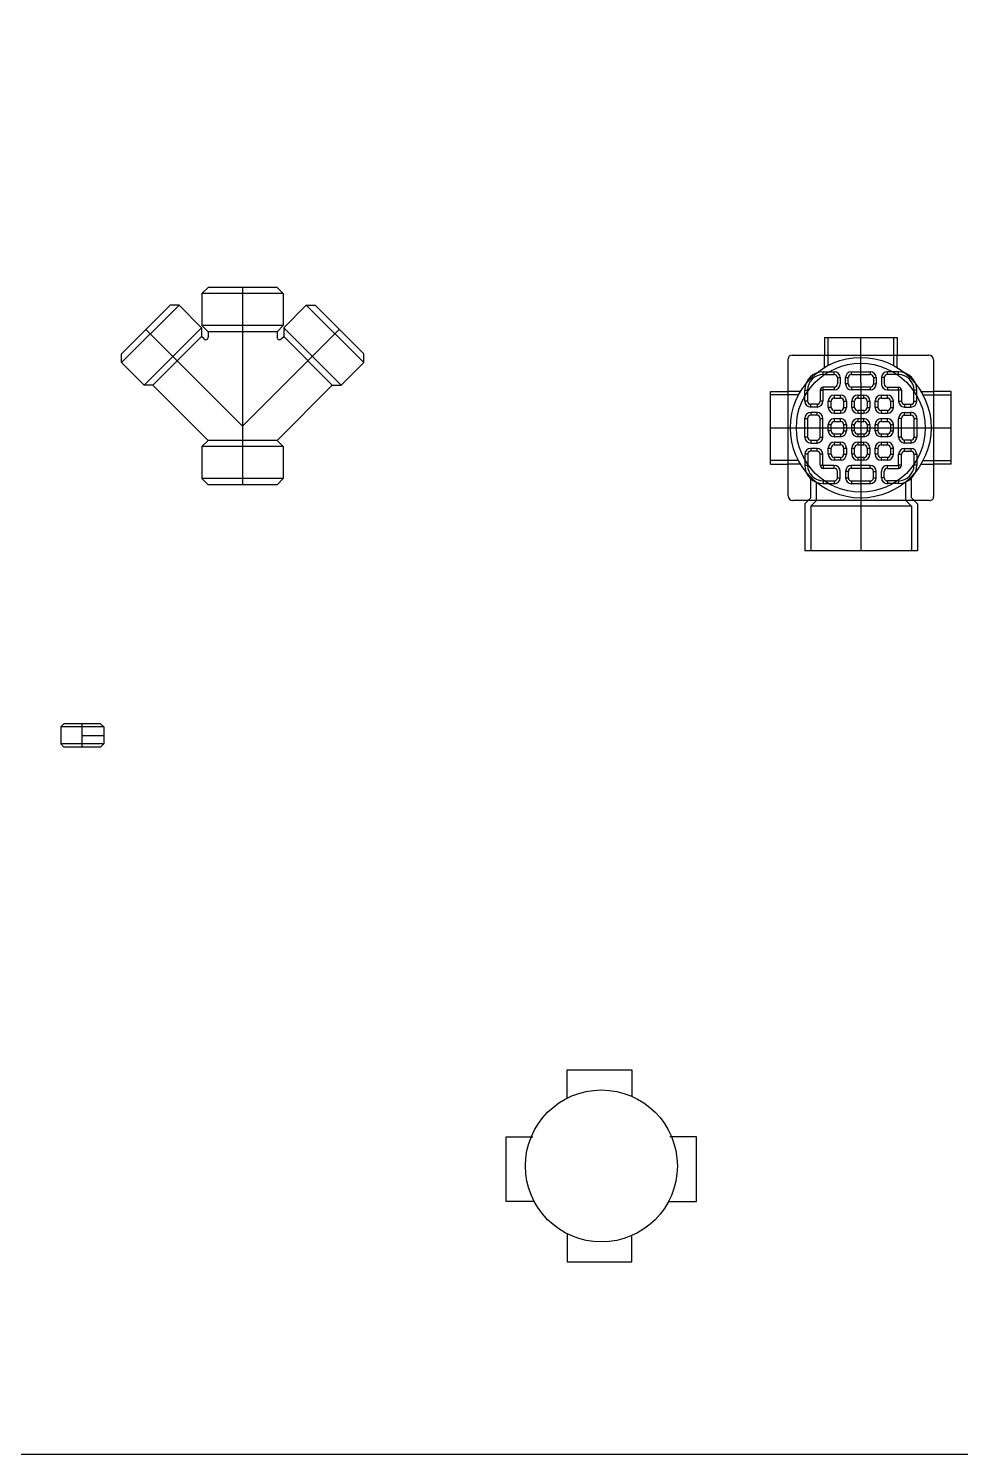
# Model space of a CAD drawing. Header units: millimetres. Extents: x -8500 to 104886, y -7800 to 56500.
# Drawn here: x 91748 to 92765, y 29256 to 30811 of the extents above; entities that cross this region are included whole.
import ezdxf

# ---------------------------------------------------------------- set-up
doc = ezdxf.new("R2010")
doc.units = ezdxf.units.MM
doc.header["$LTSCALE"] = 10
doc.linetypes.add('DASHED', pattern=[0.75, 0.5, -0.25])
doc.layers.add('DOUBLE Y TEE 110', color=7, linetype='Continuous')
doc.layers.add('DOUBLE Y TEE 75', color=7, linetype='Continuous')
doc.layers.add('Light box', color=30, linetype='DASHED', lineweight=30)
doc.layers.add('SH-Telephone', color=220, linetype='Continuous', lineweight=30)

# ---------------------------------------------------------------- blocks, each defined once
blk = doc.blocks.new('DYT 75')
at = {"layer": 'DOUBLE Y TEE 75'}
for p, q in [((34394.8, -28817.9), (34401.7, -28811.1)), ((34394.8, -28817.9), (34394.8, -28852.7)), ((34483.5, -28817.9), (34394.8, -28817.9)), ((34476.7, -28811.1), (34401.7, -28811.1)), ((34476.7, -28811.1), (34483.5, -28817.9)), ((34483.5, -28817.9), (34483.5, -28852.7)), ((34369.7, -28830.5), (34307.1, -28893.2)), ((34360.1, -28830.5), (34307.1, -28883.6)), ((34369.7, -28830.5), (34360.1, -28830.5)), ((34394.3, -28855.1), (34369.7, -28830.5)), ((34484, -28855.1), (34508.6, -28830.5)), ((34508.6, -28830.5), (34518.2, -28830.5)), ((34508.6, -28830.5), (34571.3, -28893.2)), ((34518.2, -28830.5), (34571.3, -28883.6)), ((34394.3, -28855.1), (34331.7, -28917.8)), ((34394.3, -28864.7), (34341.3, -28917.8)), ((34394.3, -28855.1), (34394.3, -28864.7)), ((34397, -28867.4), (34394.3, -28864.7)), ((34394.8, -28852.7), (34401.7, -28859.5)), ((34483.5, -28852.7), (34394.8, -28852.7)), ((34401.7, -28859.5), (34401.7, -28865.5)), ((34476.7, -28859.5), (34401.7, -28859.5)), ((34476.7, -28859.5), (34483.5, -28852.7)), ((34476.7, -28859.5), (34476.7, -28865.5)), ((34481.3, -28867.4), (34484, -28864.7)), ((34484, -28855.1), (34484, -28864.7)), ((34484, -28855.1), (34546.7, -28917.8)), ((34484, -28864.7), (34537, -28917.8)), ((34307.1, -28893.2), (34307.1, -28883.6)), ((34331.7, -28917.8), (34307.1, -28893.2)), ((34546.7, -28917.8), (34571.3, -28893.2)), ((34571.3, -28893.2), (34571.3, -28883.6)), ((34341.3, -28917.8), (34331.7, -28917.8)), ((34401.7, -28978.2), (34341.3, -28917.8)), ((34476.7, -28978.2), (34537, -28917.8)), ((34537, -28917.8), (34546.7, -28917.8)), ((34394.8, -28985), (34401.7, -28978.2)), ((34394.8, -28985), (34394.8, -29019.7)), ((34483.5, -28985), (34394.8, -28985)), ((34476.7, -28978.2), (34401.7, -28978.2)), ((34476.7, -28978.2), (34483.5, -28985)), ((34483.5, -28985), (34483.5, -29019.7)), ((34394.8, -29019.7), (34401.7, -29026.6)), ((34483.5, -29019.7), (34394.8, -29019.7)), ((34476.7, -29026.6), (34483.5, -29019.7)), ((34476.7, -29026.6), (34401.7, -29026.6))]:
    blk.add_line(p, q, dxfattribs=at)
at = {"layer": 'DOUBLE Y TEE 75', "color": 252}
blk.add_line((34439.2, -28811.1), (34439.2, -29026.6), dxfattribs=at)
at = {"layer": 'DOUBLE Y TEE 75', "color": 253}
for q in [(34333.6, -28857), (34544.7, -28857)]:
    blk.add_line((34439.2, -28962.6), q, dxfattribs=at)
at = {"layer": 'DOUBLE Y TEE 75'}
for centre, start, end in [((34398.9, -28865.5), 225, 0), ((34479.4, -28865.5), 180, 315)]:
    blk.add_arc(centre, 2.73, start, end, dxfattribs=at)
blk = doc.blocks.new('MT 110MM')
at = {"color": 0, "linetype": 'Continuous'}
for p, q in [((145.1, 90.6), (223.1, 90.6)), ((106.1, -79.4), (106.1, 67.5)), ((110.3, 71.7), (257.1, 71.7)), ((262.2, 66.7), (262.2, -80.2)), ((87.2, -45.4), (87.2, 32.7)), ((281, -45.4), (281, 32.7)), ((258, -84.4), (111.1, -84.4)), ((124.1, -88.1), (130.4, -81.8)), ((124.1, -88.1), (124.1, -138.5)), ((245, -88.1), (238.7, -81.8)), ((245, -88.1), (245, -138.5)), ((245, -138.5), (124.1, -138.5))]:
    blk.add_line(p, q, dxfattribs=at)
at = {"color": 0, "ltscale": 10}
for p, q in [((145.1, 90.6), (145.1, 71.7)), ((223.1, 90.6), (223.1, 71.7)), ((87.2, 32.7), (106.1, 32.7)), ((281, 32.7), (262.2, 32.7)), ((87.2, -45.4), (106.1, -45.4)), ((281, -45.4), (262.2, -45.4))]:
    blk.add_line(p, q, dxfattribs=at)
at = {"color": 8, "linetype": 'Continuous', "ltscale": 0.005}
for p, q in [((148.9, 60.4), (148.9, 90.6)), ((219.4, 60.4), (219.4, 90.6)), ((145.1, 58.3), (145.1, 71.7)), ((223.1, 58.3), (223.1, 71.7)), ((119.5, 32.7), (106.1, 32.7)), ((248.8, 32.7), (262.2, 32.7)), ((117.3, 28.9), (87.2, 28.9)), ((250.9, 28.9), (281, 28.9)), ((117.3, -41.6), (87.2, -41.6)), ((119.5, -45.4), (106.1, -45.4)), ((248.8, -45.4), (262.2, -45.4)), ((250.9, -41.6), (281, -41.6)), ((130.4, -81.8), (130.4, -59.4)), ((238.7, -81.8), (238.7, -58.6)), ((136.7, -84.4), (136.7, -65.1)), ((232.4, -84.4), (232.4, -64.5)), ((130.4, -90.7), (136.7, -84.4)), ((238.7, -90.7), (130.4, -90.7)), ((130.4, -90.7), (130.4, -138.5)), ((238.7, -90.7), (232.4, -84.4)), ((238.7, -90.7), (238.7, -138.5))]:
    blk.add_line(p, q, dxfattribs=at)
at = {"color": 253}
for p, q in [((184.5, -6.4), (184.1, 90.6)), ((87.2, -6.4), (184.5, -6.4)), ((184.5, -6.4), (281, -6.4))]:
    blk.add_line(p, q, dxfattribs=at)
at = {"color": 7, "linetype": 'Continuous'}
for p, q in [((143.8, 53.7), (155.6, 53.7)), ((143.8, 50.7), (143.8, 53.7)), ((143.8, 50.7), (155.6, 50.7)), ((155.6, 50.7), (155.6, 53.7)), ((159, 47.4), (159, 40.6)), ((159, 47.4), (162, 47.4)), ((162, 47.4), (162, 40.6)), ((167.7, 40.6), (167.7, 47.4)), ((167.7, 47.4), (170.7, 47.4)), ((170.7, 40.6), (170.7, 47.4)), ((174.1, 53.7), (194.2, 53.7)), ((174.1, 50.7), (174.1, 53.7)), ((174.1, 50.7), (194.2, 50.7)), ((194.2, 53.7), (194.2, 50.7)), ((197.6, 47.4), (197.6, 40.6)), ((197.6, 47.4), (200.6, 47.4)), ((200.6, 47.4), (200.6, 40.6)), ((206.3, 47.4), (206.3, 40.6)), ((209.3, 47.4), (206.3, 47.4)), ((209.3, 47.4), (209.3, 40.6)), ((212.7, 50.7), (212.7, 53.7)), ((224.4, 53.7), (212.7, 53.7)), ((224.4, 50.7), (212.7, 50.7)), ((224.4, 50.7), (224.4, 53.7)), ((124, 22.2), (124, 33.9)), ((124, 33.9), (127.1, 33.9)), ((127.1, 22.2), (127.1, 33.9)), ((140.5, 33.9), (140.5, 22.2)), ((140.5, 33.9), (143.5, 33.9)), ((143.5, 33.9), (143.5, 22.2)), ((155.6, 37.3), (143.8, 37.3)), ((143.8, 34.3), (143.8, 37.3)), ((155.6, 34.3), (143.8, 34.3)), ((155.6, 37.3), (155.6, 34.3)), ((170.7, 40.6), (167.7, 40.6)), ((194.2, 37.3), (174.1, 37.3)), ((174.1, 37.3), (174.1, 34.3)), ((194.2, 34.3), (174.1, 34.3)), ((194.2, 37.3), (194.2, 34.3)), ((197.6, 40.6), (200.6, 40.6)), ((212.7, 37.3), (224.4, 37.3)), ((212.7, 37.3), (212.7, 34.3)), ((212.7, 34.3), (224.4, 34.3)), ((224.4, 34.3), (224.4, 37.3)), ((227.8, 33.9), (224.7, 33.9)), ((224.7, 33.9), (224.7, 22.2)), ((227.8, 33.9), (227.8, 22.2)), ((244.2, 33.9), (241.2, 33.9)), ((241.2, 22.2), (241.2, 33.9)), ((244.2, 22.2), (244.2, 33.9)), ((127.1, 22.2), (124, 22.2)), ((137.1, 18.8), (130.4, 18.8)), ((130.4, 15.8), (130.4, 18.8)), ((137.1, 15.8), (130.4, 15.8)), ((137.1, 18.8), (137.1, 15.8)), ((143.5, 22.2), (140.5, 22.2)), ((149.2, 15.5), (149.2, 22.2)), ((149.2, 22.2), (152.2, 22.2)), ((152.2, 15.5), (149.2, 15.5)), ((152.2, 15.5), (152.2, 22.2)), ((155.6, 28.6), (162.3, 28.6)), ((155.6, 28.6), (155.6, 25.5)), ((155.6, 25.5), (162.3, 25.5)), ((162.3, 25.5), (162.3, 28.6)), ((165.7, 22.2), (165.7, 15.5)), ((165.7, 22.2), (168.7, 22.2)), ((165.7, 15.5), (168.7, 15.5)), ((168.7, 22.2), (168.7, 15.5)), ((174.4, 15.5), (174.4, 22.2)), ((174.4, 22.2), (177.4, 22.2)), ((177.4, 15.5), (174.4, 15.5)), ((177.4, 15.5), (177.4, 22.2)), ((180.8, 28.6), (187.5, 28.6)), ((180.8, 28.6), (180.8, 25.5)), ((180.8, 25.5), (187.5, 25.5)), ((187.5, 25.5), (187.5, 28.6)), ((190.8, 22.2), (190.8, 15.5)), ((190.8, 22.2), (193.9, 22.2)), ((190.8, 15.5), (193.9, 15.5)), ((193.9, 22.2), (193.9, 15.5)), ((199.6, 15.5), (199.6, 22.2)), ((199.6, 22.2), (202.6, 22.2)), ((202.6, 15.5), (199.6, 15.5)), ((202.6, 15.5), (202.6, 22.2)), ((205.9, 28.6), (212.7, 28.6)), ((205.9, 28.6), (205.9, 25.5)), ((205.9, 25.5), (212.7, 25.5)), ((212.7, 25.5), (212.7, 28.6)), ((216, 22.2), (216, 15.5)), ((216, 22.2), (219, 22.2)), ((216, 15.5), (219, 15.5)), ((219, 22.2), (219, 15.5)), ((224.7, 22.2), (227.8, 22.2)), ((231.1, 18.8), (237.8, 18.8)), ((231.1, 18.8), (231.1, 15.8)), ((231.1, 15.8), (237.8, 15.8)), ((237.8, 15.8), (237.8, 18.8)), ((241.2, 22.2), (244.2, 22.2)), ((124, 3.7), (127.1, 3.7)), ((124, -16.4), (124, 3.7)), ((127.1, -16.4), (127.1, 3.7)), ((137.1, 10.1), (130.4, 10.1)), ((130.4, 10.1), (130.4, 7.1)), ((137.1, 7.1), (130.4, 7.1)), ((137.1, 7.1), (137.1, 10.1)), ((140.5, -16.4), (140.5, 3.7)), ((140.5, 3.7), (143.5, 3.7)), ((143.5, -16.4), (143.5, 3.7)), ((162.3, 12.1), (155.6, 12.1)), ((155.6, 12.1), (155.6, 9.1)), ((162.3, 9.1), (155.6, 9.1)), ((155.6, 3.4), (162.3, 3.4)), ((155.6, 3.4), (155.6, 0.4)), ((155.6, 0.4), (162.3, 0.4)), ((162.3, 12.1), (162.3, 9.1)), ((162.3, 0.4), (162.3, 3.4)), ((187.5, 12.1), (180.8, 12.1)), ((180.8, 12.1), (180.8, 9.1)), ((187.5, 9.1), (180.8, 9.1)), ((180.8, 3.4), (187.5, 3.4)), ((180.8, 3.4), (180.8, 0.4)), ((180.8, 0.4), (187.5, 0.4)), ((187.5, 12.1), (187.5, 9.1)), ((187.5, 0.4), (187.5, 3.4)), ((212.7, 12.1), (205.9, 12.1)), ((205.9, 12.1), (205.9, 9.1)), ((212.7, 9.1), (205.9, 9.1)), ((205.9, 3.4), (212.7, 3.4)), ((205.9, 3.4), (205.9, 0.4)), ((205.9, 0.4), (212.7, 0.4)), ((212.7, 12.1), (212.7, 9.1)), ((212.7, 0.4), (212.7, 3.4)), ((224.7, -16.4), (224.7, 3.7)), ((227.8, 3.7), (224.7, 3.7)), ((227.8, -16.4), (227.8, 3.7)), ((231.1, 10.1), (237.8, 10.1)), ((231.1, 7.1), (231.1, 10.1)), ((231.1, 7.1), (237.8, 7.1)), ((237.9, 7.1), (237.9, 10.1)), ((241.2, 3.7), (241.2, -16.4)), ((241.2, 3.7), (244.3, 3.7)), ((244.2, 3.7), (244.2, -16.4)), ((149.2, -9.7), (149.2, -3)), ((149.2, -3), (152.2, -3)), ((152.2, -9.7), (149.2, -9.7)), ((152.2, -9.7), (152.2, -3)), ((162.3, -13.1), (155.6, -13.1)), ((155.6, -13.1), (155.6, -16.1)), ((162.3, -13.1), (162.3, -16.1)), ((165.7, -3), (165.7, -9.7)), ((165.7, -3), (168.7, -3)), ((165.7, -9.7), (168.7, -9.7)), ((168.7, -3), (168.7, -9.7)), ((174.4, -9.7), (174.4, -3)), ((174.4, -3), (177.4, -3)), ((177.4, -9.7), (174.4, -9.7)), ((177.4, -9.7), (177.4, -3)), ((187.5, -13.1), (180.8, -13.1)), ((180.8, -13.1), (180.8, -16.1)), ((187.5, -13.1), (187.5, -16.1)), ((190.8, -3), (190.8, -9.7)), ((190.8, -3), (193.9, -3)), ((190.8, -9.7), (193.9, -9.7)), ((193.9, -3), (193.9, -9.7)), ((199.6, -9.7), (199.6, -3)), ((199.6, -3), (202.6, -3)), ((202.6, -9.7), (199.6, -9.7)), ((202.6, -9.7), (202.6, -3)), ((212.7, -13.1), (205.9, -13.1)), ((205.9, -13.1), (205.9, -16.1)), ((212.7, -13.1), (212.7, -16.1)), ((216, -3), (216, -9.7)), ((216, -3), (219, -3)), ((216, -9.7), (219, -9.7)), ((219, -3), (219, -9.7)), ((127.1, -16.4), (124, -16.4)), ((130.4, -19.8), (137.1, -19.8)), ((130.4, -19.8), (130.4, -22.8)), ((130.4, -22.8), (137.1, -22.8)), ((137.1, -28.5), (130.4, -28.5)), ((130.4, -28.5), (130.4, -31.5)), ((137.1, -22.8), (137.1, -19.8)), ((137.1, -31.5), (137.1, -28.5)), ((140.5, -16.4), (143.5, -16.4)), ((149.2, -34.9), (149.2, -28.2)), ((149.2, -28.2), (152.2, -28.2)), ((152.2, -34.9), (152.2, -28.2)), ((162.3, -16.1), (155.6, -16.1)), ((155.6, -21.8), (162.3, -21.8)), ((155.6, -21.8), (155.6, -24.8)), ((155.6, -24.8), (162.3, -24.8)), ((162.3, -24.8), (162.3, -21.8)), ((165.7, -28.2), (165.7, -34.9)), ((165.7, -28.2), (168.7, -28.2)), ((168.7, -28.2), (168.7, -34.9)), ((174.4, -34.9), (174.4, -28.2)), ((174.4, -28.2), (177.4, -28.2)), ((177.4, -34.9), (177.4, -28.2)), ((187.5, -16.1), (180.8, -16.1)), ((180.8, -21.8), (187.5, -21.8)), ((180.8, -21.8), (180.8, -24.8)), ((180.8, -24.8), (187.5, -24.8)), ((187.5, -24.8), (187.5, -21.8)), ((190.8, -28.2), (190.8, -34.9)), ((190.8, -28.2), (193.9, -28.2)), ((193.9, -28.2), (193.9, -34.9)), ((199.6, -34.9), (199.6, -28.2)), ((199.6, -28.2), (202.6, -28.2)), ((202.6, -34.9), (202.6, -28.2)), ((212.7, -16.1), (205.9, -16.1)), ((205.9, -21.8), (212.7, -21.8)), ((205.9, -21.8), (205.9, -24.8)), ((205.9, -24.8), (212.7, -24.8)), ((212.7, -24.8), (212.7, -21.8)), ((216, -28.2), (216, -34.9)), ((216, -28.2), (219, -28.2)), ((219, -28.2), (219, -34.9)), ((227.8, -16.4), (224.7, -16.4)), ((237.8, -19.8), (231.1, -19.8)), ((231.1, -22.8), (231.1, -19.8)), ((237.8, -22.8), (231.1, -22.8)), ((231.1, -28.5), (237.8, -28.5)), ((231.1, -31.5), (231.1, -28.5)), ((237.8, -19.8), (237.8, -22.8)), ((237.8, -28.5), (237.8, -31.5)), ((241.2, -16.4), (244.2, -16.4)), ((127.1, -34.9), (124, -34.9)), ((124, -34.9), (124, -46.6)), ((127.1, -34.9), (127.1, -46.6)), ((137.1, -31.5), (130.4, -31.5)), ((140.5, -46.6), (140.5, -34.9)), ((143.5, -34.9), (140.5, -34.9)), ((143.5, -46.6), (143.5, -34.9)), ((152.2, -34.9), (149.2, -34.9)), ((162.3, -38.2), (155.6, -38.2)), ((155.6, -38.2), (155.6, -41.3)), ((162.3, -41.3), (155.6, -41.3)), ((162.3, -38.2), (162.3, -41.3)), ((165.7, -34.9), (168.7, -34.9)), ((177.4, -34.9), (174.4, -34.9)), ((187.5, -38.2), (180.8, -38.2)), ((180.8, -38.2), (180.8, -41.3)), ((187.5, -41.3), (180.8, -41.3)), ((187.5, -38.2), (187.5, -41.3)), ((190.8, -34.9), (193.9, -34.9)), ((202.6, -34.9), (199.6, -34.9)), ((212.7, -38.2), (205.9, -38.2)), ((205.9, -38.2), (205.9, -41.3)), ((212.7, -41.3), (205.9, -41.3)), ((212.7, -38.2), (212.7, -41.3)), ((216, -34.9), (219, -34.9)), ((224.7, -46.6), (224.7, -34.9)), ((224.7, -34.9), (227.8, -34.9)), ((227.8, -46.6), (227.8, -34.9)), ((231.1, -31.5), (237.8, -31.5)), ((241.2, -34.9), (244.2, -34.9)), ((241.2, -34.9), (241.2, -46.6)), ((244.2, -34.9), (244.2, -46.6)), ((124, -46.6), (127.1, -46.6)), ((140.5, -46.6), (143.5, -46.6)), ((155.6, -47), (143.8, -47)), ((143.8, -47), (143.8, -50)), ((155.6, -50), (143.8, -50)), ((155.6, -50), (155.6, -47)), ((159, -60.1), (159, -53.3)), ((159, -60.1), (162, -60.1)), ((162, -60.1), (162, -53.3)), ((167.7, -53.3), (167.7, -60.1)), ((170.7, -53.3), (167.7, -53.3)), ((167.7, -60.1), (170.7, -60.1)), ((170.7, -53.3), (170.7, -60.1)), ((194.2, -47), (174.1, -47)), ((174.1, -50), (174.1, -47)), ((194.2, -50), (174.1, -50)), ((194.2, -50), (194.2, -47)), ((197.6, -60.1), (197.6, -53.3)), ((197.6, -53.3), (200.6, -53.3)), ((197.6, -60.1), (200.6, -60.1)), ((200.6, -60.1), (200.6, -53.3)), ((206.3, -60.1), (206.3, -53.3)), ((209.3, -60.1), (206.3, -60.1)), ((209.3, -60.1), (209.3, -53.3)), ((212.7, -50), (212.7, -47)), ((212.7, -47), (224.4, -47)), ((212.7, -50), (224.4, -50)), ((224.4, -47), (224.4, -50)), ((227.8, -46.6), (224.7, -46.6)), ((244.2, -46.6), (241.2, -46.6)), ((143.8, -63.4), (143.8, -66.4)), ((143.8, -63.4), (155.6, -63.4)), ((143.8, -66.4), (155.6, -66.4)), ((155.6, -63.4), (155.6, -66.4)), ((174.1, -63.4), (194.2, -63.4)), ((174.1, -63.4), (174.1, -66.4)), ((174.1, -66.4), (194.2, -66.4)), ((194.2, -66.4), (194.2, -63.4)), ((224.4, -63.4), (212.7, -63.4)), ((212.7, -63.4), (212.7, -66.4)), ((224.4, -66.4), (212.7, -66.4)), ((224.4, -63.4), (224.4, -66.4))]:
    blk.add_line(p, q, dxfattribs=at)
blk.add_line((184.5, -3), (184.5, -3))
at = {"color": 252}
blk.add_line((184.5, -138.5), (184.5, -6.4), dxfattribs=at)
at = {"color": 8, "linetype": 'Continuous', "ltscale": 0.005}
for radius in [75.5, 69.2]:
    blk.add_circle((184.1, -6.4), radius, dxfattribs=at)
at = {"color": 0, "linetype": 'Continuous'}
for centre, radius, start, end in [((110.3, 67.5), 4.2, 90, 180), ((257.1, 66.7), 5.03, 360, 90), ((111.1, -79.4), 5.03, 180, 270), ((258.5, -80.8), 3.68, 261.2591, 8.7567)]:
    blk.add_arc(centre, radius, start, end, dxfattribs=at)
at = {"color": 7, "linetype": 'Continuous'}
for centre, radius, start, end in [((143.8, 33.9), 19.8, 90, 180), ((143.8, 33.9), 16.8, 90, 180), ((155.6, 47.4), 6.38, 360, 90), ((155.6, 47.4), 3.36, 360, 90), ((174.1, 47.4), 6.38, 90, 180), ((174.1, 47.4), 3.36, 90, 180), ((194.2, 47.4), 6.38, 360, 90), ((194.2, 47.4), 3.36, 360, 90), ((212.7, 47.4), 6.38, 90, 180), ((212.7, 47.4), 3.36, 90, 180), ((224.4, 33.9), 19.8, 360, 90), ((224.4, 33.9), 16.8, 360, 90), ((143.8, 33.9), 3.36, 90, 180), ((143.8, 33.9), 0.336, 90, 180), ((155.6, 40.6), 3.36, 270, 0), ((155.6, 40.6), 6.38, 270, 0), ((174.1, 40.6), 6.38, 180, 270), ((174.1, 40.6), 3.36, 180, 270), ((194.2, 40.6), 3.36, 270, 0), ((194.2, 40.6), 6.38, 270, 0), ((212.7, 40.6), 6.38, 180, 270), ((212.7, 40.6), 3.36, 180, 270), ((224.4, 33.9), 3.36, 360, 90), ((224.4, 33.9), 0.336, 360, 90), ((130.4, 22.2), 6.38, 180, 270), ((130.4, 22.2), 3.36, 180, 270), ((137.1, 22.2), 3.36, 270, 0), ((137.1, 22.2), 6.38, 270, 0), ((155.6, 22.2), 6.38, 90, 180), ((155.6, 15.5), 6.38, 180, 270), ((155.6, 22.2), 3.36, 90, 180), ((155.6, 15.5), 3.36, 180, 270), ((162.3, 22.2), 6.38, 360, 90), ((162.3, 22.2), 3.36, 360, 90), ((162.3, 15.5), 3.36, 270, 0), ((162.3, 15.5), 6.38, 270, 0), ((180.8, 22.2), 6.38, 90, 180), ((180.8, 15.5), 6.38, 180, 270), ((180.8, 22.2), 3.36, 90, 180), ((180.8, 15.5), 3.36, 180, 270), ((180.8, 15.5), 3.36, 180, 270), ((187.5, 22.2), 6.38, 360, 90), ((187.5, 22.2), 3.36, 360, 90), ((187.5, 15.5), 3.36, 270, 0), ((187.5, 15.5), 6.38, 270, 0), ((205.9, 22.2), 6.38, 90, 180), ((205.9, 15.5), 6.38, 180, 270), ((205.9, 22.2), 3.36, 90, 180), ((205.9, 15.5), 3.36, 180, 270), ((205.9, 15.5), 3.36, 180, 270), ((212.7, 22.2), 6.38, 360, 90), ((212.7, 22.2), 3.36, 360, 90), ((212.7, 15.5), 3.36, 270, 360), ((212.7, 15.5), 6.38, 270, 0), ((231.1, 22.2), 6.38, 180, 270), ((231.1, 22.2), 3.36, 180, 270), ((237.8, 22.2), 6.38, 270, 360), ((237.8, 22.2), 3.36, 270, 360), ((130.4, 3.7), 6.38, 90, 180), ((130.4, 3.7), 3.36, 90, 180), ((137.1, 3.7), 6.38, 360, 90), ((137.1, 3.7), 3.36, 360, 90), ((155.6, -3), 6.38, 90, 180), ((155.6, -3), 3.36, 90, 180), ((162.3, -3), 6.38, 360, 90), ((162.3, -3), 3.36, 360, 90), ((180.8, -3), 6.38, 90, 180), ((180.8, -3), 3.36, 90, 180), ((187.5, -3), 6.38, 360, 90), ((187.5, -3), 3.36, 360, 90), ((205.9, -3), 6.38, 90, 180), ((205.9, -3), 3.36, 90, 180), ((212.7, -3), 6.38, 360, 90), ((212.7, -3), 3.36, 360, 90), ((231.1, 3.7), 6.38, 90, 180), ((231.1, 3.7), 3.36, 90, 180), ((237.9, 3.8), 6.38, 359.679, 89.679), ((237.9, 3.8), 3.36, 359.679, 89.679), ((155.6, -9.7), 6.38, 180, 270), ((155.6, -9.7), 3.36, 180, 270), ((155.6, -9.7), 3.36, 180, 270), ((162.3, -9.7), 3.36, 270, 0), ((162.3, -9.7), 6.38, 270, 0), ((180.8, -9.7), 6.38, 180, 270), ((180.8, -9.7), 3.36, 180, 270), ((180.8, -9.7), 3.36, 180, 270), ((187.5, -9.7), 3.36, 270, 0), ((187.5, -9.7), 6.38, 270, 0), ((205.9, -9.7), 6.38, 180, 270), ((205.9, -9.7), 3.36, 180, 270), ((205.9, -9.7), 3.36, 180, 270), ((212.7, -9.7), 3.36, 270, 0), ((212.7, -9.7), 6.38, 270, 0), ((130.4, -16.4), 6.38, 180, 270), ((130.4, -34.9), 6.38, 90, 180), ((130.4, -16.4), 3.36, 180, 270), ((137.1, -16.4), 6.38, 270, 360), ((137.1, -16.4), 3.36, 270, 360), ((137.1, -34.9), 6.38, 360, 90), ((155.6, -28.2), 6.38, 90, 180), ((155.6, -28.2), 3.36, 90, 180), ((162.3, -28.2), 6.38, 360, 90), ((162.3, -28.2), 3.36, 360, 90), ((180.8, -28.2), 6.38, 90, 180), ((180.8, -28.2), 3.36, 90, 180), ((187.5, -28.2), 6.38, 360, 90), ((187.5, -28.2), 3.36, 360, 90), ((205.9, -28.2), 6.38, 90, 180), ((205.9, -28.2), 3.36, 90, 180), ((212.7, -28.2), 6.38, 360, 90), ((212.7, -28.2), 3.36, 360, 90), ((231.1, -16.4), 6.38, 180, 270), ((231.1, -34.9), 6.38, 90, 180), ((231.1, -16.4), 3.36, 180, 270), ((237.8, -16.4), 3.36, 270, 0), ((237.8, -16.4), 6.38, 270, 0), ((237.8, -34.9), 6.38, 360, 90), ((130.4, -34.9), 3.36, 90, 180), ((137.1, -34.9), 3.36, 360, 90), ((155.6, -34.9), 6.38, 180, 270), ((155.6, -34.9), 3.36, 180, 270), ((155.6, -34.9), 3.36, 180, 270), ((162.3, -34.9), 3.36, 270, 360), ((162.3, -34.9), 6.38, 270, 0), ((180.8, -34.9), 6.38, 180, 270), ((180.8, -34.9), 3.36, 180, 270), ((180.8, -34.9), 3.36, 180, 270), ((187.5, -34.9), 3.36, 270, 360), ((187.5, -34.9), 6.38, 270, 0), ((205.9, -34.9), 6.38, 180, 270), ((205.9, -34.9), 3.36, 180, 270), ((205.9, -34.9), 3.36, 180, 270), ((212.7, -34.9), 3.36, 270, 360), ((212.7, -34.9), 6.38, 270, 0), ((231.1, -34.9), 3.36, 90, 180), ((237.8, -34.9), 3.36, 360, 90), ((143.8, -46.6), 19.8, 180, 270), ((143.8, -46.6), 16.8, 180, 270), ((143.8, -46.6), 3.36, 180, 270), ((143.8, -46.6), 0.336, 180, 270), ((155.6, -53.3), 6.38, 360, 90), ((155.6, -53.3), 3.36, 360, 90), ((155.6, -60.1), 6.38, 270, 360), ((155.6, -60.1), 3.36, 270, 360), ((174.1, -53.3), 6.38, 90, 180), ((174.1, -60.1), 6.38, 180, 270), ((174.1, -53.3), 3.36, 90, 180), ((174.1, -60.1), 3.36, 180, 270), ((194.2, -53.3), 6.38, 360, 90), ((194.2, -53.3), 3.36, 360, 90), ((194.2, -60.1), 6.38, 270, 360), ((194.2, -60.1), 3.36, 270, 360), ((212.7, -53.3), 6.38, 90, 180), ((212.7, -60.1), 6.38, 180, 270), ((212.7, -53.3), 3.36, 90, 180), ((212.7, -60.1), 3.36, 180, 270), ((224.4, -46.6), 3.36, 270, 360), ((224.4, -46.6), 0.336, 270, 360), ((224.4, -46.6), 16.8, 270, 0), ((224.4, -46.6), 19.8, 270, 0)]:
    blk.add_arc(centre, radius, start, end, dxfattribs=at)
blk = doc.blocks.new('COP 40')
at = {"color": 252}
blk.add_line((-1127.8, -36.5), (-1127.8, -11.2), dxfattribs=at)
at = {"color": 253}
blk.add_line((-1127.8, -23.8), (-1104.6, -23.8), dxfattribs=at)
at = {"layer": 'DOUBLE Y TEE 110'}
for p, q in [((-1151, -14.7), (-1147.5, -11.2)), ((-1151, -14.7), (-1151, -32.9)), ((-1104.6, -14.7), (-1151, -14.7)), ((-1108.2, -11.2), (-1147.5, -11.2)), ((-1108.2, -11.2), (-1104.6, -14.7)), ((-1104.6, -14.7), (-1104.6, -32.9)), ((-1151, -32.9), (-1147.5, -36.5)), ((-1104.6, -32.9), (-1151, -32.9)), ((-1108.2, -36.5), (-1147.5, -36.5)), ((-1108.2, -36.5), (-1104.6, -32.9))]:
    blk.add_line(p, q, dxfattribs=at)
blk = doc.blocks.new('pp lb')
at = {"layer": 'Light box', "linetype": 'Continuous', "ltscale": 0.1}
for points in [[(-6542.9, -19361.8), (-6542.9, -19331), (-6472.3, -19331), (-6472.3, -19359.9)], [(-6578.4, -19474.6), (-6609.3, -19474.6), (-6609.3, -19403.9), (-6580.4, -19403.9)], [(-6432.6, -19474.6), (-6401.8, -19474.6), (-6401.8, -19403.9), (-6430.7, -19403.9)], [(-6542.9, -19509.7), (-6542.9, -19540.5), (-6472.3, -19540.5), (-6472.3, -19511.7)]]:
    blk.add_lwpolyline(points, dxfattribs=at)
blk.add_circle((-6505.5, -19435.8), 82.9, dxfattribs=at)

msp = doc.modelspace()

# ---------------------------------------------------------------- linework, layer by layer
msp.add_lwpolyline([(95120, 29255.5), (90397.3, 29255.5), (90397.3, 33178.4), (95120, 33178.4)], close=True)

# ---------------------------------------------------------------- block references
at = {"xscale": 1.016166281755213, "yscale": 1.016166281755213, "zscale": 1.016166281755213}
for name, p in [('MT 110MM', (92468.7, 30382.2)), ('COP 40', (92952.6, 30064.2))]:
    msp.add_blockref(name, p, dxfattribs=at)
at = {"layer": 'DOUBLE Y TEE 75', "xscale": 0.999230443520927, "yscale": 0.999230443520927, "zscale": 0.999230443520927}
msp.add_blockref('DYT 75', (57568.8, 59317.8), dxfattribs=at)
at = {"layer": 'SH-Telephone'}
msp.add_blockref('pp lb', (98878.3, 49006.1), dxfattribs=at)

doc.saveas('drawing.dxf')
